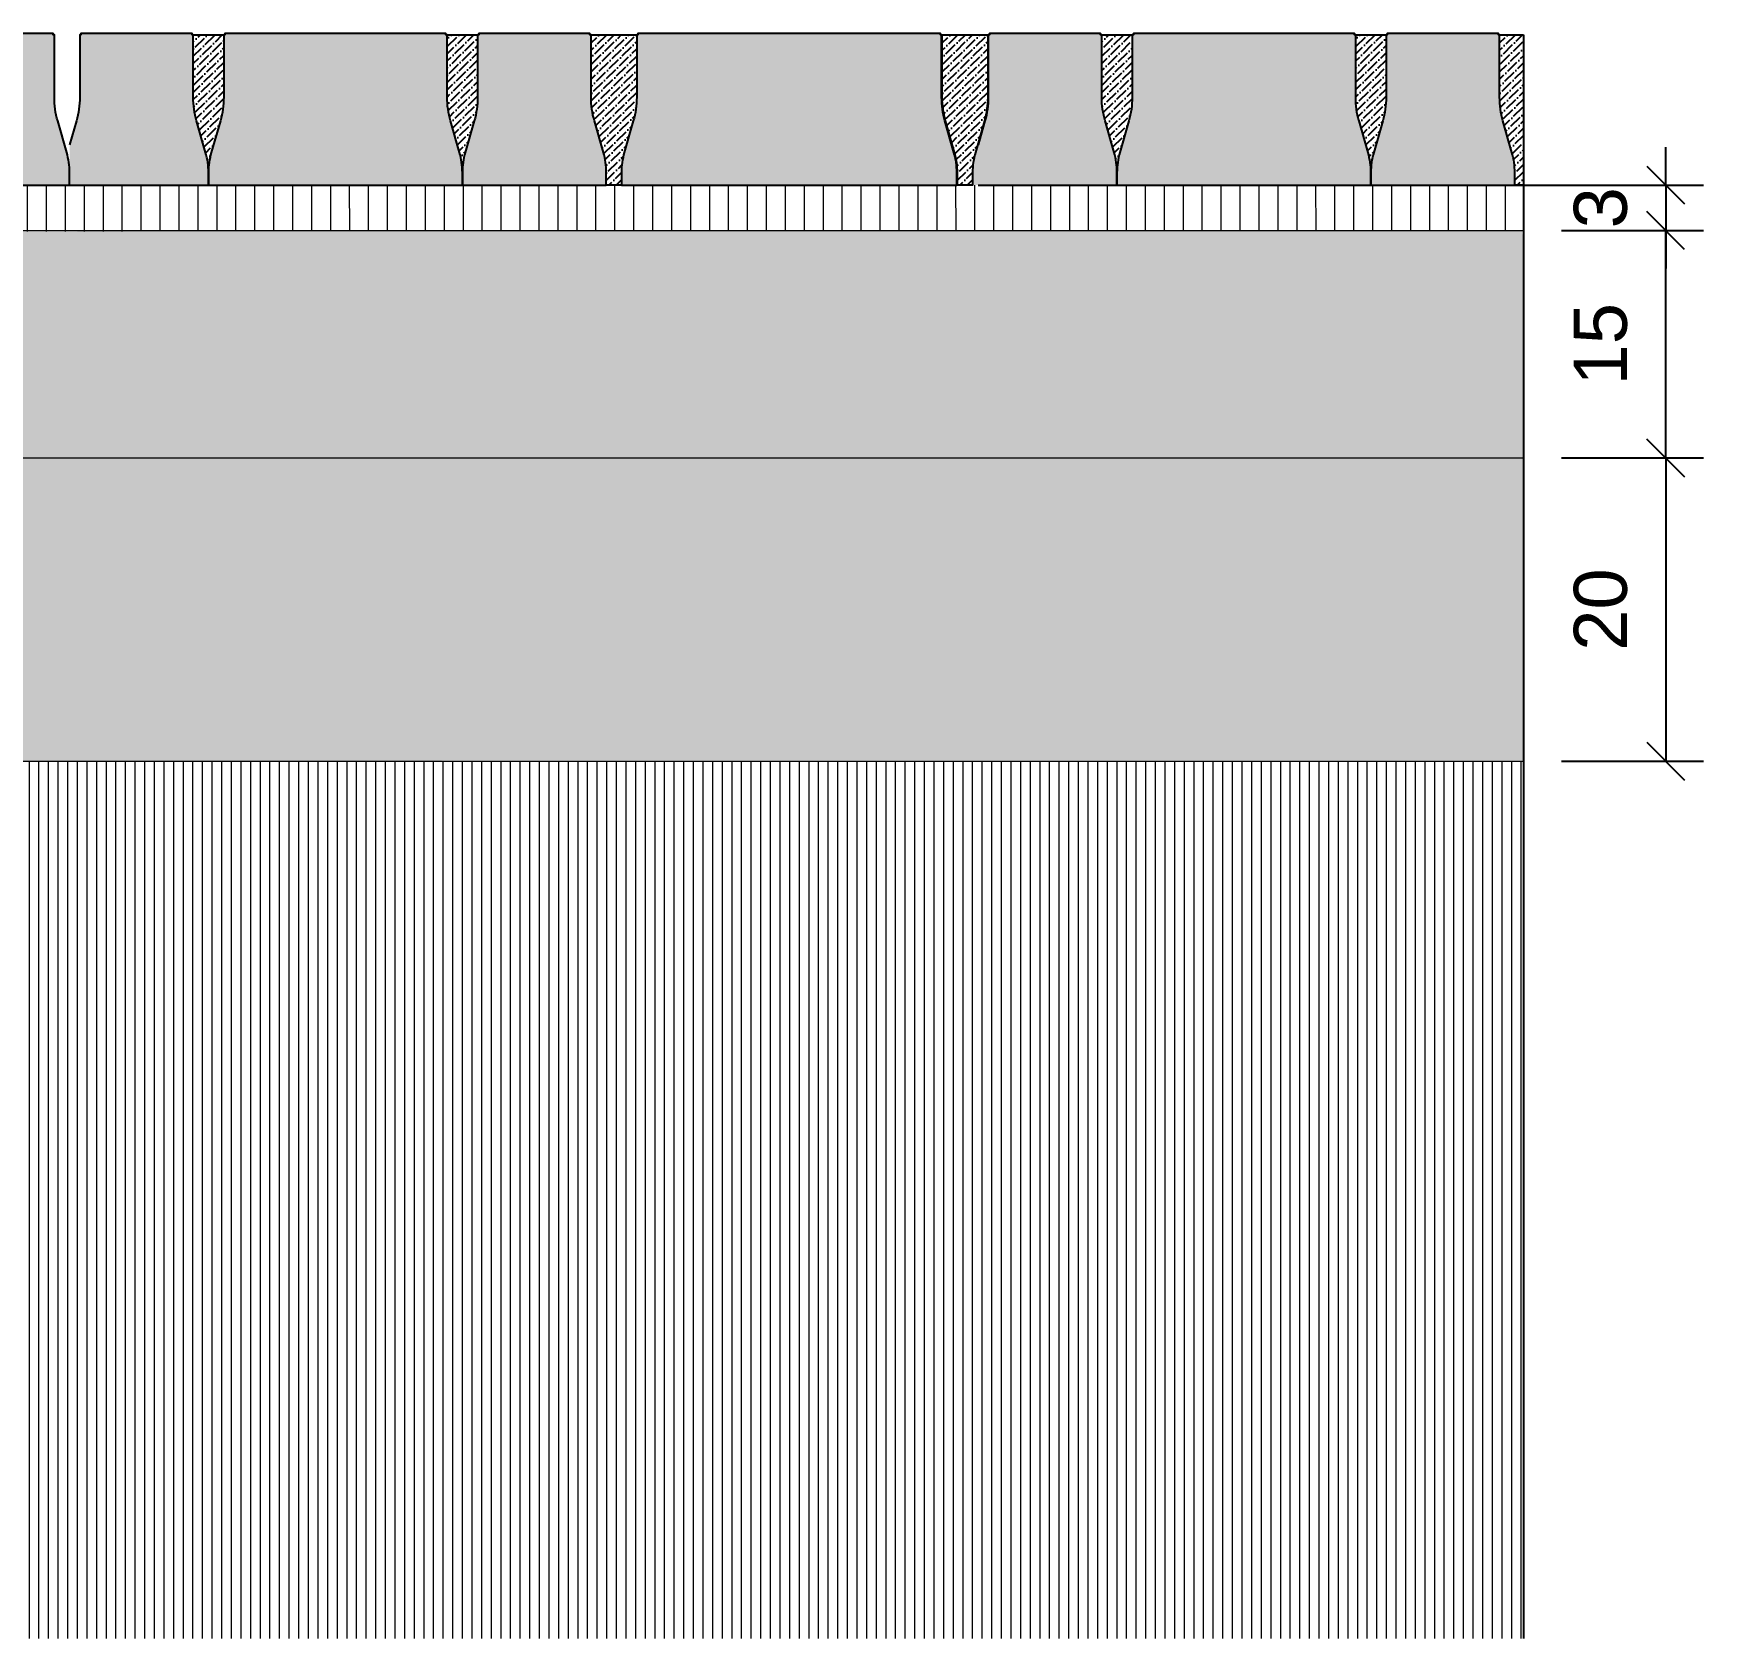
# Model space of a CAD drawing. Header units: metres. Extents: x -325 to 301, y -147 to 149.
# Drawn here: x 70.584 to 71.686, y 34.257 to 35.316 of the extents above; entities that cross this region are included whole.
import ezdxf

# ---------------------------------------------------------------- set-up
doc = ezdxf.new("R2010")
doc.units = ezdxf.units.M
doc.layers.get('Defpoints').update_dxf_attribs({"lineweight": 13})
doc.layers.add('-aux', color=50, linetype='Continuous', plot=False)
doc.layers.add('0-TX-1_25', color=7, linetype='Continuous', true_color=0x3f4f7f)
doc.layers.add('EIT_3 TR sorra', color=7, linetype='Continuous', true_color=0xd8ceb0)
for name, color, linetype, lineweight, true_color in [('03-TR-Paviment_05_Open Joint Precast Pavements', 7, 'Continuous', 5, 0xb3b3b3), ('3-TR sorra granitica', 7, 'Continuous', 0, 0xf2dac9), ('3-TR tot_u', 7, 'Continuous', 5, 0x787878)]:
    doc.layers.add(name, color=color, linetype=linetype, lineweight=lineweight, true_color=true_color)
for name, color, linetype, lineweight in [('1-CM', 7, 'Continuous', 0), ('3-TR Seleccionat', 44, 'Continuous', 0), ('3-TR Tot-u', 37, 'Continuous', 0)]:
    doc.layers.add(name, color=color, linetype=linetype, lineweight=lineweight)
doc.layers.add('1-L- kodolé', color=7, linetype='Continuous')
doc.layers.add('1-SECCIÓ', color=1, linetype='Continuous')
doc.styles.get("Standard").update_dxf_attribs({"font": 'arial.ttf'})
doc.dimstyles.new('ISO-25', dxfattribs={"dimtxt": 0.1, "dimasz": 0.1, "dimexe": 0.1, "dimexo": 0.1, "dimgap": 0.1, "dimtad": 1, "dimdec": 0, "dimlfac": 100, "dimzin": 9, "dimtxsty": 'Standard', "dimblk": 'OBLIQUE', "dimcen": 0.1, "dimadec": 0, "dimazin": 0, "dimtfac": 1, "dimtdec": 0, "dimtmove": 0, "dimatfit": 3, "dimldrblk": 'OBLIQUE', "dimfxl": 1, "dimarcsym": 0})
pattern_1 = [(44.43254572231508, (46.52102641653866, -35.00104692585211), (0.001875725221223454, 0.006618718369032534), [0.008532812500000079, -0.001706562500000016, 0, -0.001706562500000016])]
pattern_2 = [(44.43254572231508, (47.12038136156804, -35.00104339743912), (0.001875725221223454, 0.006618718369032534), [0.008532812500000079, -0.001706562500000016, 0, -0.001706562500000016])]

# ---------------------------------------------------------------- blocks, each defined once
blk = doc.blocks.new('_Oblique')
at = {"color": 0, "lineweight": -2}
blk.add_line((-0.499999999995058, -0.4999999998130015), (0.500000000028669, 0.500000000163238), dxfattribs=at)
blk = doc.blocks.new('*D1937')
at = {"layer": '0-TX-1_25', "color": 0, "lineweight": -2, "transparency": 16777216}
for p, q in [((71.59184451030862, 35.1858134428939), (71.6855956952021, 35.1858134428939)), ((71.66059569520209, 35.0358134428939), (71.66059569520209, 35.1858134428939)), ((71.59184450840272, 35.0358134428939), (71.6855956952021, 35.0358134428939))]:
    blk.add_line(p, q, dxfattribs=at)
at = {"layer": 'Defpoints', "color": 0, "transparency": 16777216}
for p in [(71.56684451030861, 35.1858134428939), (71.66059569520209, 35.1858134428939), (71.56684450840271, 35.0358134428939)]:
    blk.add_point(p, dxfattribs=at)
at = {"layer": '0-TX-1_25', "color": 0, "lineweight": -2, "transparency": 16777216, "xscale": 0.025, "yscale": 0.025, "zscale": 0.025}
for p, rotation in [((71.66059569520209, 35.1858134428939), 90), ((71.66059569520209, 35.0358134428939), 270)]:
    blk.add_blockref('_Oblique', p, dxfattribs=dict(at, rotation=rotation))
at = {"layer": '0-TX-1_25', "color": 0, "transparency": 16777216, "insert": (71.61772564063183, 35.11081344289386), "char_height": 0.035, "attachment_point": 5, "rotation": 90}
blk.add_mtext('15', dxfattribs=at)
blk = doc.blocks.new('*D1941')
at = {"layer": '0-TX-1_25', "color": 0, "lineweight": -2, "transparency": 16777216}
for p, q in [((71.6605956819939, 35.21581692130999), (71.6605956819939, 35.24081692130999)), ((71.5605956819939, 35.21581692130999), (71.6855956819939, 35.21581692130999)), ((71.6605956819939, 35.21581692130999), (71.6605956819939, 35.1858134428939)), ((71.59184451030862, 35.1858134428939), (71.6855956819939, 35.1858134428939)), ((71.6605956819939, 35.1858134428939), (71.6605956819939, 35.1608134428939))]:
    blk.add_line(p, q, dxfattribs=at)
at = {"layer": 'Defpoints', "color": 0, "transparency": 16777216}
for p in [(69.51684449469701, 35.21581692130999), (71.56684451030861, 35.1858134428939), (71.6605956819939, 35.1858134428939)]:
    blk.add_point(p, dxfattribs=at)
at = {"layer": '0-TX-1_25', "color": 0, "lineweight": -2, "transparency": 16777216, "xscale": 0.025, "yscale": 0.025, "zscale": 0.025}
for p, rotation in [((71.6605956819939, 35.21581692130999), 270), ((71.6605956819939, 35.1858134428939), 90)]:
    blk.add_blockref('_Oblique', p, dxfattribs=dict(at, rotation=rotation))
at = {"layer": '0-TX-1_25', "color": 0, "transparency": 16777216, "insert": (71.61771369017944, 35.20081518210191), "char_height": 0.035, "attachment_point": 5, "rotation": 90}
blk.add_mtext('3', dxfattribs=at)
blk = doc.blocks.new('*D1942')
at = {"layer": '0-TX-1_25', "color": 0, "lineweight": -2, "transparency": 16777216}
for p, q in [((71.59184450840272, 35.0358134428939), (71.68559571165042, 35.0358134428939)), ((71.66059571165042, 35.0358134428939), (71.66059571165042, 34.83581344289389)), ((71.5918445058615, 34.83581344289389), (71.68559571165042, 34.83581344289389))]:
    blk.add_line(p, q, dxfattribs=at)
at = {"layer": 'Defpoints', "color": 0, "transparency": 16777216}
for p in [(71.56684450840271, 35.0358134428939), (71.5668445058615, 34.83581344289389), (71.66059571165042, 34.83581344289389)]:
    blk.add_point(p, dxfattribs=at)
at = {"layer": '0-TX-1_25', "color": 0, "lineweight": -2, "transparency": 16777216, "xscale": 0.025, "yscale": 0.025, "zscale": 0.025}
for p, rotation in [((71.66059571165042, 35.0358134428939), 90), ((71.66059571165042, 34.83581344289389), 270)]:
    blk.add_blockref('_Oblique', p, dxfattribs=dict(at, rotation=rotation))
at = {"layer": '0-TX-1_25', "color": 0, "transparency": 16777216, "insert": (71.61772565708016, 34.93581344289387), "char_height": 0.035, "attachment_point": 5, "rotation": 90}
blk.add_mtext('20', dxfattribs=at)

msp = doc.modelspace()

# ---------------------------------------------------------------- hatches: boundary and pattern name
at = {"layer": '03-TR-Paviment_05_Open Joint Precast Pavements'}
h = msp.add_hatch(color=256, dxfattribs=at)
h.dxf.hatch_style = 1
edge = h.paths.add_edge_path()
edge.add_line((70.60760117940444, 35.21581341814889), (70.60760118080142, 35.22400919696955))
edge.add_arc((70.5591836227296, 35.22400919689744), 0.04841755807181869, 8.533618166016224e-08, 15.99901921172602)
edge.add_line((70.60572579515937, 35.23735408787324), (70.59977915430281, 35.25809382297738))
edge.add_arc((70.6547103314986, 35.27384406450825), 0.05714459148858048, 179.999997730706, 195.9990168569869, ccw=False)
edge.add_line((70.59756574001003, 35.27384406677155), (70.59756574001003, 35.31496934103487))
edge.add_line((70.59756574001003, 35.31496934103487), (70.59676853440541, 35.31496934150054))
edge.add_line((70.59676853440541, 35.31496934150054), (70.59676853440541, 35.31581341870768))
edge.add_line((70.59676853440541, 35.31581341870768), (70.39719708509583, 35.31581341917335))
edge.add_line((70.39719708509583, 35.31581341917335), (70.39719708556149, 35.31496934103487))
edge.add_line((70.39719708556149, 35.31496934103487), (70.39639988042254, 35.3149693442945))
edge.add_line((70.39639988042254, 35.3149693442945), (70.39639987949121, 35.27384406816854))
edge.add_arc((70.33925528989225, 35.27384406448128), 0.05714458959896274, -15.999015429272617, 3.6970104133615678e-06, ccw=False)
edge.add_line((70.39418646566409, 35.25809382484002), (70.38823982527319, 35.23735408554493))
edge.add_arc((70.4347819915415, 35.22400919881402), 0.04841755097903953, 164.0009836073357, 180.0000027337263)
edge.add_line((70.38636444056246, 35.22400919650389), (70.3863644400968, 35.21581341814889))
edge.add_line((70.3863644400968, 35.21581341814889), (70.60760117940444, 35.21581341814889))
h = msp.add_hatch(color=256, dxfattribs=at)
h.dxf.hatch_style = 1
h.paths.add_polyline_path([(70.68921807438059, 35.27384406499288), (70.68921807391493, 35.31496934146806), (70.68842086877598, 35.31496934239939), (70.6884208697073, 35.31581341820955), (70.61512307479902, 35.31581341867521), (70.61512307479902, 35.31496934053674), (70.61432586966006, 35.2738440676704, -0.06992251486140201), (70.61211245513448, 35.25809382399567), (70.6076011791441, 35.24236011738071), (70.60760117940444, 35.21581341814889), (70.69925351424067, 35.21581341904774), (70.69925351563765, 35.2240091881195, 0.0699225736536602), (70.69737812876835, 35.23735409235957), (70.69143149033874, 35.25809381899931, -0.06992252798782075)])
h = msp.add_hatch(color=256, dxfattribs=at)
h.dxf.hatch_style = 1
edge = h.paths.add_edge_path()
edge.add_line((70.86674467643647, 35.21581341858208), (70.8667446759708, 35.22400919740274))
edge.add_arc((70.81832711670786, 35.22400920087702), 0.04841755926294423, 359.9999958886527, 375.9990150150401)
edge.add_line((70.86486929126008, 35.23735408877209), (70.85892265086918, 35.25809382387623))
edge.add_arc((70.91385382783214, 35.27384406706388), 0.05714459172141124, 179.999999391869, 195.9990185181498, ccw=False)
edge.add_line((70.85670923611073, 35.2738440676704), (70.85670923564507, 35.31496934193373))
edge.add_line((70.85670923564507, 35.31496934193373), (70.85591203050612, 35.31496934239939))
edge.add_line((70.85591203050612, 35.31496934239939), (70.85591203050612, 35.31581341820955))
edge.add_line((70.85591203050612, 35.31581341820955), (70.7100861592397, 35.31581341960653))
edge.add_line((70.7100861592397, 35.31581341960653), (70.71008616017102, 35.3149693410024))
edge.add_line((70.71008616017102, 35.3149693410024), (70.7092889545664, 35.31496934565902))
edge.add_line((70.7092889545664, 35.31496934565902), (70.70928895503206, 35.27384406813606))
edge.add_arc((70.65214436639138, 35.27384406965198), 0.05714458864068208, 344.0009793537936, 359.99999848007474, ccw=False)
edge.add_line((70.70707553980796, 35.25809382527321), (70.70112890034838, 35.23735408551246))
edge.add_arc((70.74767106780781, 35.22400919523515), 0.0484175531014875, 164.0009799617028, 179.9999990880909)
edge.add_line((70.69925351470633, 35.22400919600576), (70.69925351424067, 35.21581341904774))
edge.add_line((70.69925351424067, 35.21581341904774), (70.86674467643647, 35.21581341858208))
h = msp.add_hatch(color=256, dxfattribs=at)
h.dxf.hatch_style = 1
edge = h.paths.add_edge_path()
edge.add_line((70.96170776180847, 35.2158134111315), (70.96170776180847, 35.22400919041782))
edge.add_arc((70.91329019995743, 35.22400918749781), 0.04841756185103927, 3.455446624970365e-06, 15.99902258183602)
edge.add_line((70.9598323752351, 35.23735408225283), (70.95388573530985, 35.25809381689131))
edge.add_arc((71.00881690919209, 35.27384405795652), 0.0571445881750213, 179.9999981975992, 195.9990173238804, ccw=False)
edge.add_line((70.95167232101707, 35.27384405975416), (70.95167232055141, 35.31496933494881))
edge.add_line((70.95167232055141, 35.31496933494881), (70.95087511541246, 35.31496933634579))
edge.add_line((70.95087511541246, 35.31496933634579), (70.95087511587812, 35.31581341122463))
edge.add_line((70.95087511587812, 35.31581341122463), (70.8775773214355, 35.31581341169029))
edge.add_line((70.8775773214355, 35.31581341169029), (70.8775773214355, 35.31496933448314))
edge.add_line((70.8775773214355, 35.31496933448314), (70.87678011583088, 35.31496933727711))
edge.add_line((70.87678011583088, 35.31496933727711), (70.87678011536522, 35.27384406161681))
edge.add_arc((70.81963552221987, 35.27384405912067), 0.05714459314535252, -15.99901662354199, 2.502740585441643e-06, ccw=False)
edge.add_line((70.87456670107244, 35.25809381735697), (70.8686200611472, 35.23735407852754))
edge.add_arc((70.91516223238585, 35.22400919109813), 0.04841755594938513, 164.0009844339112, 180.0000035602989)
edge.add_line((70.86674467643647, 35.22400918808952), (70.86674467643647, 35.21581341066584))
edge.add_line((70.86674467643647, 35.21581341066584), (70.96170776180847, 35.2158134111315))
h = msp.add_hatch(color=256, dxfattribs=at)
h.dxf.hatch_style = 1
edge = h.paths.add_edge_path()
edge.add_line((71.19294450042693, 35.21581340135261), (71.19294450182392, 35.22400918017328))
edge.add_arc((71.1445269437521, 35.22400918010116), 0.04841755807181869, 8.533618166016224e-08, 15.99901921172602)
edge.add_line((71.19106911618186, 35.23735407107696), (71.1851224753253, 35.2580938061811))
edge.add_arc((71.2400536525211, 35.27384404771197), 0.05714459148858048, 179.999997730706, 195.9990168569869, ccw=False)
edge.add_line((71.18290906103252, 35.27384404997527), (71.18290906103252, 35.3149693242386))
edge.add_line((71.18290906103252, 35.3149693242386), (71.1821118554279, 35.31496932470426))
edge.add_line((71.1821118554279, 35.31496932470426), (71.1821118554279, 35.31581340191141))
edge.add_line((71.1821118554279, 35.31581340191141), (70.98254040611832, 35.31581340237707))
edge.add_line((70.98254040611832, 35.31581340237707), (70.98254040658398, 35.3149693242386))
edge.add_line((70.98254040658398, 35.3149693242386), (70.98174320144503, 35.31496932749823))
edge.add_line((70.98174320144503, 35.31496932749823), (70.9817432005137, 35.27384405137226))
edge.add_arc((70.92459861091474, 35.273844047685), 0.05714458959896274, -15.999015429272617, 3.6970104133615678e-06, ccw=False)
edge.add_line((70.97952978668658, 35.25809380804375), (70.97358314629568, 35.23735406874865))
edge.add_arc((71.02012531256399, 35.22400918201774), 0.04841755097903953, 164.0009836073357, 180.0000027337263)
edge.add_line((70.97170776158495, 35.22400917970761), (70.97170776111929, 35.21581340135261))
edge.add_line((70.97170776111929, 35.21581340135261), (71.19294450042693, 35.21581340135261))
h = msp.add_hatch(color=256, dxfattribs=at)
h.dxf.hatch_style = 1
edge = h.paths.add_edge_path()
edge.add_line((71.28857301940997, 35.27384759340587), (71.2885730189443, 35.31497286988105))
edge.add_line((71.2885730189443, 35.31497286988105), (71.28777581380535, 35.31497287081238))
edge.add_line((71.28777581380535, 35.31497287081238), (71.28777581473668, 35.31581694662254))
edge.add_line((71.28777581473668, 35.31581694662254), (71.21447801982839, 35.3158169470882))
edge.add_line((71.21447801982839, 35.3158169470882), (71.21447801982839, 35.31497286894973))
edge.add_line((71.21447801982839, 35.31497286894973), (71.21368081468944, 35.27384759608339))
edge.add_arc((71.15653622651439, 35.27384759428579), 0.05714458817504922, -15.999018170756983, 1.802359918201546e-06, ccw=False)
edge.add_line((71.21146740016385, 35.25809735240865), (71.20695612417347, 35.2423636457937))
edge.add_arc((71.26937204887705, 35.22034958952733), 0.06618433598594577, 160.5722868066043, 183.9269828252876)
edge.add_line((71.20334310463554, 35.21581694656188), (71.29860845927004, 35.21581694746073))
edge.add_line((71.29860845927004, 35.21581694746073), (71.29860846066703, 35.22401271653249))
edge.add_arc((71.25019089739203, 35.22401272478535), 0.04841756327499595, 359.99999023382, 375.9990236155774)
edge.add_line((71.29673307379772, 35.23735762077256), (71.29078643536812, 35.2580973474123))
edge.add_arc((71.34571760592823, 35.27384759405288), 0.05714458651826184, 180.0000006487214, 195.9990236155549, ccw=False)
h = msp.add_hatch(color=256, dxfattribs=at)
h.dxf.hatch_style = 1
edge = h.paths.add_edge_path()
edge.add_line((71.46609962146584, 35.21581694699507), (71.46609962100018, 35.22401272581573))
edge.add_arc((71.41768206173724, 35.22401272929001), 0.04841755926294423, 359.9999958886527, 375.9990150150401)
edge.add_line((71.46422423628945, 35.23735761718508), (71.45827759589855, 35.25809735228922))
edge.add_arc((71.51320877286152, 35.27384759547687), 0.05714459172141124, 179.999999391869, 195.9990185181498, ccw=False)
edge.add_line((71.4560641811401, 35.27384759608339), (71.45606418067445, 35.31497287034671))
edge.add_line((71.45606418067445, 35.31497287034671), (71.4552669755355, 35.31497287081238))
edge.add_line((71.4552669755355, 35.31497287081238), (71.4552669755355, 35.31581694662254))
edge.add_line((71.4552669755355, 35.31581694662254), (71.30944110426907, 35.31581694801952))
edge.add_line((71.30944110426907, 35.31581694801952), (71.30944110520039, 35.31497286941539))
edge.add_line((71.30944110520039, 35.31497286941539), (71.30864389959578, 35.31497287407201))
edge.add_line((71.30864389959578, 35.31497287407201), (71.30864390006144, 35.27384759654905))
edge.add_arc((71.25149931142076, 35.27384759806497), 0.05714458864068208, 344.0009793537936, 359.99999848007474, ccw=False)
edge.add_line((71.30643048483734, 35.2580973536862), (71.30048384537776, 35.23735761392545))
edge.add_arc((71.34702601283719, 35.22401272364814), 0.0484175531014875, 164.0009799617028, 179.9999990880909)
edge.add_line((71.2986084597357, 35.22401272441875), (71.29860845927004, 35.21581694746073))
edge.add_line((71.29860845927004, 35.21581694746073), (71.46609962146584, 35.21581694699507))
h = msp.add_hatch(color=256, dxfattribs=at)
h.dxf.hatch_style = 1
edge = h.paths.add_edge_path()
edge.add_line((71.56106270683784, 35.21581693954449), (71.56106270683784, 35.22401271883081))
edge.add_arc((71.5126451449868, 35.2240127159108), 0.04841756185103927, 3.455446624970365e-06, 15.99902258183602)
edge.add_line((71.55918732026447, 35.23735761066582), (71.55324068033923, 35.2580973453043))
edge.add_arc((71.60817185422147, 35.27384758636951), 0.0571445881750213, 179.9999981975992, 195.9990173238804, ccw=False)
edge.add_line((71.55102726604645, 35.27384758816715), (71.55102726558079, 35.3149728633618))
edge.add_line((71.55102726558079, 35.3149728633618), (71.55023006044183, 35.31497286475878))
edge.add_line((71.55023006044183, 35.31497286475878), (71.5502300609075, 35.31581693963762))
edge.add_line((71.5502300609075, 35.31581693963762), (71.47693226646487, 35.31581694010328))
edge.add_line((71.47693226646487, 35.31581694010328), (71.47693226646487, 35.31497286289613))
edge.add_line((71.47693226646487, 35.31497286289613), (71.47613506086026, 35.3149728656901))
edge.add_line((71.47613506086026, 35.3149728656901), (71.4761350603946, 35.2738475900298))
edge.add_arc((71.41899046724924, 35.27384758753366), 0.05714459314535252, -15.99901662354199, 2.502740585441643e-06, ccw=False)
edge.add_line((71.47392164610181, 35.25809734576996), (71.46797500617657, 35.23735760694053))
edge.add_arc((71.51451717741523, 35.22401271951112), 0.04841755594938513, 164.0009844339112, 180.0000035602989)
edge.add_line((71.46609962146584, 35.22401271650251), (71.46609962146584, 35.21581693907883))
edge.add_line((71.46609962146584, 35.21581693907883), (71.56106270683784, 35.21581693954449))
at = {"layer": '3-TR Seleccionat'}
h = msp.add_hatch(dxfattribs=at)
h.set_pattern_fill('ANSI31', color=256, scale=0.002, angle=225, style=0)
h.set_pattern_definition([(270, (64.41523050205814, 34.52468591335911), (0.00635, -1.734723475976807e-18), [])])
h.paths.add_polyline_path([(68.85157121447432, 34.8355439781737), (68.85157121447432, 34.33863140320681), (68.35157121447432, 34.33863140320682), (68.35157121447432, 34.88908135452961), (67.4415712135019, 35.22200818415369), (67.34157121350185, 35.22200818415369), (67.34157121350185, 34.63497286662142), (66.84157121350185, 34.63497286662142), (66.84157121350185, 35.13497286662142), (64.56684449469702, 35.13497286662143), (64.5683943758433, 34.71970871598957), (64.56684449469702, 34.25720245301587), (71.56706788759749, 34.2571411573195), (71.56684450586147, 34.83581344289388), (69.51684449469698, 34.83581344289388)])
at = {"layer": '3-TR sorra granitica'}
h = msp.add_hatch(dxfattribs=at)
h.set_pattern_fill('LINE', color=256, scale=0.09999999999999998, angle=54.36802460532453, style=0)
h.set_pattern_definition([(90.01449684407217, (93.61471472421496, 243.3766483428699), (-0.0124999995998879, -3.162720719002675e-06), [])])
h.paths.add_polyline_path([(69.5171332310702, 35.21464209955022), (69.51655575832373, 35.18541165569147), (69.51685457538841, 35.18541248938294), (69.5168344140055, 35.21464200505893)], flags=16)
h.paths.add_polyline_path([(69.43132666975896, 35.18458064581445), (71.56684455177665, 35.18581344289388), (71.56684455317051, 35.21581692130998), (68.85157121448552, 35.21467449763081), (68.85157121447432, 35.23581694656188), (68.25157121350188, 35.23581694656188), (68.25157121408401, 35.13863140320682), (68.85157121447432, 35.13863140320682), (68.85157121447432, 35.18477913138491)])
at = {"layer": '3-TR Tot-u'}
h = msp.add_hatch(dxfattribs=at)
h.set_pattern_fill('EARTH', color=256, scale=0.005, angle=-84.07414778341365)
h.set_pattern_definition([(275.9258522165863, (5.727865244104635, -44.55105468934235), (0.03485825126725671, -0.02830242601949161), [0.03175, -0.03175]), (275.9258522165863, (5.739707871095902, -44.5498254721084), (0.03485825126725671, -0.02830242601949161), [0.03175, -0.03175]), (275.9258522165863, (5.75155049808717, -44.54859625487444), (0.03485825126725671, -0.02830242601949161), [0.03175, -0.03175]), (5.925852216586344, (5.755907779495573, -44.55213405812688), (0.02830242601949161, 0.03485825126725671), [0.03174999999999987, -0.03174999999999987]), (5.925852216586344, (5.757136996729528, -44.56397668511813), (0.02830242601949161, 0.03485825126725671), [0.03174999999999987, -0.03174999999999987]), (5.925852216586344, (5.758366213963484, -44.5758193121094), (0.02830242601949161, 0.03485825126725671), [0.03174999999999987, -0.03174999999999987])])
h.paths.add_polyline_path([(68.85157121447432, 35.03607309121087), (68.85157121447432, 34.83591937401224), (71.56688984037817, 34.83640080959189), (71.56679924000034, 35.03637334623899), (69.54612148216114, 35.03637493554054)])
at = {"layer": '3-TR tot_u'}
h = msp.add_hatch(dxfattribs=at)
h.set_pattern_fill('AR-CONC', color=256, scale=0.0002499999999999997, angle=92.9928143935928)
h.set_pattern_definition([(142.9928143935928, (5.727865244104635, -44.55105468934235), (0.00160133854976033, 0.04569209416202706), [0.004762499999999995, -0.05238749999999995]), (87.99281439359284, (5.727865244104635, -44.55105468934235), (-0.04723904418761809, -0.01129264178091974), [0.003809999999999996, -0.04191014604249996]), (193.4442590935928, (5.72799868871428, -44.54724702704701), (-0.04563770368725484, 0.03439945236275431), [0.00404750219999998, -0.04452256114999982]), (139.1770143935928, (5.715182565755498, -44.55171776542558), (0.00695793884922797, 0.0682260934048176), [0.007143749999999992, -0.07858124999999991]), (189.6283720035927, (5.715762387432335, -44.54603226301029), (-0.06487092434638955, 0.05604051034146583), [0.006071255784999993, -0.06678390203999993]), (84.17696556359282, (5.715182565755498, -44.55171776542558), (-0.06487092434352237, 0.05604051034498883), [0.005714991767499994, -0.06286493297999993]), (113.9928143935928, (5.718021697301168, -44.5452106572302), (0.02355245547627941, 0.03918673552424966), [0.004762499999999994, -0.05238749999999994]), (58.99281439359278, (5.718021697301168, -44.5452106572302), (-0.04679086962607495, 0.01302528763197387), [0.003809999999999996, -0.04190999999999995]), (164.4442593935928, (5.719984401937012, -44.54194509593728), (-0.02323841438272714, 0.05221202305941412), [0.004047502199999996, -0.04452248439999995]), (130.4928143935928, (5.727865244104635, -44.55105468934235), (-0.02115024290892982, -0.0003325720948346777), [0, -0.04140199999999996, 0, -0.04254499999999996, 0, -0.04206874999999995]), (100.4928143935928, (5.727865244104635, -44.55105468934235), (-0.02588315998721204, 0.01537450676871891), [0, -0.02425699999999997, 0, -0.04044949999999996, 0, -0.01603374999999999]), (60.4928143935928, (5.728604573937432, -44.56519587570165), (-0.0003395878614522781, 0.03392619092123889), [0, -0.01587499999999998, 0, -0.04952999999999995, 0, -0.06572249999999992]), (50.49281439359279, (5.728936111979039, -44.57153721487622), (-0.008281435526141462, 0.03664990282591291), [0, -0.02063749999999991, 0, -0.03289299999999983, 0, -0.04667249999999982])])
h.paths.add_polyline_path([(69.51687814555632, 35.03581344289388), (69.51681084383765, 35.18436133777752), (69.51684449469698, 35.18435647725197), (69.516477702132, 35.18435614363742), (69.51721128726194, 35.03581344289388)], flags=17)
h.paths.add_polyline_path([(68.85157121447432, 35.13863140320682), (68.85157121447432, 35.03581344289388), (69.48948584980488, 35.03581344289388), (71.56758610602833, 35.03581334765836), (71.56610299053779, 35.18541052256883), (68.27000412528659, 35.18458068236289), (68.85157121447432, 35.1845760743863)])
at = {"layer": 'EIT_3 TR sorra'}
h = msp.add_hatch(dxfattribs=at)
h.set_pattern_fill('ANSI36', color=256, scale=0.00107500000000001, angle=-0.5674542776849184, style=0, double=1)
h.set_pattern_definition(pattern_1)
edge = h.paths.add_edge_path()
edge.add_line((70.6992535175003, 35.21580992100015), (70.69925351563765, 35.22400569935515))
edge.add_arc((70.65083595922178, 35.2240056990501), 0.04841755641587042, 3.609950155208126e-07, 15.99901948710868)
edge.add_line((70.6973781299956, 35.23735058979317), (70.69143149100168, 35.25809032862261))
edge.add_arc((70.7463626653498, 35.27384056637428), 0.05714458770958629, 179.9999948753015, 195.9990140015188, ccw=False)
edge.add_line((70.68921807764022, 35.27384057148546), (70.68921807764019, 35.31496934193373))
edge.add_line((70.68921807764019, 35.31496934193373), (70.70928895596336, 35.3149693410024))
edge.add_line((70.70928895596336, 35.3149693410024), (70.70928895503206, 35.27384057008847))
edge.add_arc((70.65214436639148, 35.27384057160437), 0.0571445886405826, 344.00097935377977, 359.999998480089, ccw=False)
edge.add_line((70.70707553980796, 35.25809032722562), (70.70112890081404, 35.23735058979317))
edge.add_arc((70.74767106449478, 35.2240056966679), 0.04841755025411518, 164.0009754895845, 179.9999946157981)
edge.add_line((70.69925351424067, 35.2240057012178), (70.69925351610331, 35.21580991960317))
h = msp.add_hatch(dxfattribs=at)
h.set_pattern_fill('ANSI36', color=256, scale=0.00107500000000001, angle=-0.5674542776849184, style=0, double=1)
h.set_pattern_definition(pattern_1)
edge = h.paths.add_edge_path()
edge.add_line((70.86674467783345, 35.21580992193147), (70.86674467783345, 35.22400569982081))
edge.add_arc((70.81832712165041, 35.22400570117254), 0.0484175561830398, 359.9999984004153, 375.999017526529)
edge.add_line((70.86486929265706, 35.23735059025883), (70.85892265366314, 35.25809032862261))
edge.add_arc((70.9138538303935, 35.27384057346706), 0.05714459195446845, 180.0000010530604, 195.9990201792773, ccw=False)
edge.add_line((70.85670923843904, 35.27384057241678), (70.85670923937036, 35.31496934263222))
edge.add_line((70.85670923937036, 35.31496934263222), (70.87678011815919, 35.31496934123523))
edge.add_line((70.87678011815919, 35.31496934123523), (70.87678011722787, 35.2738405710198))
edge.add_arc((70.81963552384978, 35.27384057018043), 0.05714459337808365, -15.999018284718773, 8.415918841819803e-07, ccw=False)
edge.add_line((70.87456670246942, 35.25809032675996), (70.86862006254418, 35.23735058886185))
edge.add_arc((70.91516221983063, 35.22400569832468), 0.04841754339416599, 164.0009763480656, 179.9999954742801)
edge.add_line((70.86674467643647, 35.22400570214912), (70.86674467690213, 35.21580992100015))
h = msp.add_hatch(dxfattribs=at)
h.set_pattern_fill('ANSI36', color=256, scale=0.00107500000000001, angle=-0.5674542776849184, style=0, double=1)
h.set_pattern_definition(pattern_1)
edge = h.paths.add_edge_path()
edge.add_line((70.97170776158495, 35.21580992379412), (70.96170776320545, 35.21580992332846))
edge.add_line((70.96170776320545, 35.21580992332846), (70.96170776273979, 35.22400570261478))
edge.add_arc((70.91329020987031, 35.22400570350084), 0.04841755286948058, 359.9999989514638, 375.9990180775779)
edge.add_line((70.9598323775634, 35.23735059212148), (70.95388573903514, 35.25809033048525))
edge.add_arc((71.00881690937122, 35.27384057274161), 0.05714458509451932, 180.0000003256841, 195.9990194519016, ccw=False)
edge.add_line((70.9516723242767, 35.27384057241678), (70.9516723242767, 35.3149693356473))
edge.add_line((70.9516723242767, 35.3149693356473), (70.98174320237635, 35.31496933425031))
edge.add_line((70.98174320237635, 35.31496933425031), (70.98174320144503, 35.27384057195112))
edge.add_arc((70.92459860972372, 35.27384057134458), 0.05714459172131115, -15.99901851816361, 6.081452852413349e-07, ccw=False)
edge.add_line((70.97952978668658, 35.25809032815695), (70.97358314629568, 35.23735059119016))
edge.add_arc((71.02012531090774, 35.224005704692), 0.04841754932279178, 164.0009833319043, 180.000002458118)
edge.add_line((70.97170776158495, 35.22400570261478), (70.97170776158495, 35.21580992379412))
edge.add_line((70.97170776158495, 35.21580992379412), (70.96170776320545, 35.21580992332846))
h = msp.add_hatch(dxfattribs=at)
h.set_pattern_fill('ANSI36', color=256, scale=0.00107500000000001, angle=-0.5674542776849184, style=0, double=1)
h.set_pattern_definition([(44.43254572231508, (46.75266175958924, -35.00104693726081), (0.001875725221223454, 0.006618718369032534), [0.008532812500000079, -0.001706562500000016, 0, -0.001706562500000016])])
edge = h.paths.add_edge_path()
edge.add_line((71.20334310463554, 35.21580991238542), (71.19334310625604, 35.21580991191976))
edge.add_line((71.19334310625604, 35.21580991191976), (71.19334310579038, 35.22400569120608))
edge.add_arc((71.1449255529209, 35.22400569209214), 0.04841755286948058, 359.9999989514638, 375.9990180775779)
edge.add_line((71.19146772061399, 35.23735058071278), (71.18552108208573, 35.25809031907655))
edge.add_arc((71.2404522524218, 35.2738405613329), 0.05714458509451932, 180.0000003256841, 195.9990194519016, ccw=False)
edge.add_line((71.18330766732728, 35.27384056100808), (71.18330766732728, 35.3149693242386))
edge.add_line((71.18330766732728, 35.3149693242386), (71.21337854542693, 35.31496932284161))
edge.add_line((71.21337854542693, 35.31496932284161), (71.21337854449561, 35.27384056054242))
edge.add_arc((71.1562339527743, 35.27384055993588), 0.05714459172131115, -15.99901851816361, 6.081452852413349e-07, ccw=False)
edge.add_line((71.21116512973717, 35.25809031674824), (71.20521848934627, 35.23735057978146))
edge.add_arc((71.25176065395833, 35.2240056932833), 0.04841754932279178, 164.0009833319043, 180.000002458118)
edge.add_line((71.20334310463554, 35.22400569120608), (71.20334310463554, 35.21580991238542))
edge.add_line((71.20334310463554, 35.21580991238542), (71.19334310625604, 35.21580991191976))
h = msp.add_hatch(dxfattribs=at)
h.set_pattern_fill('ANSI36', color=256, scale=0.00107500000000001, angle=-0.5674542776849184, style=0, double=1)
h.set_pattern_definition(pattern_2)
edge = h.paths.add_edge_path()
edge.add_line((71.29860846252967, 35.21581344941314), (71.29860846066703, 35.22400922776814))
edge.add_arc((71.25019090425116, 35.22400922746309), 0.04841755641587042, 3.609950155208126e-07, 15.99901948710868)
edge.add_line((71.29673307502497, 35.23735411820616), (71.29078643603106, 35.2580938570356))
edge.add_arc((71.34571761037918, 35.27384409478727), 0.05714458770958629, 179.9999948753015, 195.9990140015188, ccw=False)
edge.add_line((71.2885730226696, 35.27384409989845), (71.28857302266957, 35.31497287034671))
edge.add_line((71.28857302266957, 35.31497287034671), (71.30864390099273, 35.31497286941539))
edge.add_line((71.30864390099273, 35.31497286941539), (71.30864390006144, 35.27384409850146))
edge.add_arc((71.25149931142086, 35.27384410001736), 0.0571445886405826, 344.00097935377977, 359.999998480089, ccw=False)
edge.add_line((71.30643048483734, 35.25809385563861), (71.30048384584342, 35.23735411820616))
edge.add_arc((71.34702600952416, 35.22400922508089), 0.04841755025411518, 164.0009754895845, 179.9999946157981)
edge.add_line((71.29860845927004, 35.22400922963079), (71.29860846113269, 35.21581344801616))
h = msp.add_hatch(dxfattribs=at)
h.set_pattern_fill('ANSI36', color=256, scale=0.00107500000000001, angle=-0.5674542776849184, style=0, double=1)
h.set_pattern_definition(pattern_2)
edge = h.paths.add_edge_path()
edge.add_line((71.46609962286283, 35.21581345034446), (71.46609962286283, 35.2240092282338))
edge.add_arc((71.41768206667979, 35.22400922958553), 0.0484175561830398, 359.9999984004153, 375.999017526529)
edge.add_line((71.46422423768644, 35.23735411867182), (71.45827759869252, 35.2580938570356))
edge.add_arc((71.51320877542288, 35.27384410188005), 0.05714459195446845, 180.0000010530604, 195.9990201792773, ccw=False)
edge.add_line((71.45606418346841, 35.27384410082977), (71.45606418439974, 35.31497287104521))
edge.add_line((71.45606418439974, 35.31497287104521), (71.47613506318856, 35.31497286964822))
edge.add_line((71.47613506318856, 35.31497286964822), (71.47613506225724, 35.27384409943279))
edge.add_arc((71.41899046887916, 35.27384409859341), 0.05714459337808365, -15.999018284718773, 8.415918841819803e-07, ccw=False)
edge.add_line((71.4739216474988, 35.25809385517295), (71.46797500757356, 35.23735411727484))
edge.add_arc((71.51451716486001, 35.22400922673767), 0.04841754339416599, 164.0009763480656, 179.9999954742801)
edge.add_line((71.46609962146584, 35.22400923056211), (71.4660996219315, 35.21581344941314))
h = msp.add_hatch(dxfattribs=at)
h.set_pattern_fill('ANSI36', color=256, scale=0.00107500000000001, angle=-0.5674542776849184, style=0, double=1)
h.set_pattern_definition(pattern_2)
edge = h.paths.add_edge_path()
edge.add_line((71.5668445106898, 35.21581692130998), (71.56106270823483, 35.21581345174145))
edge.add_line((71.56106270823483, 35.21581345174145), (71.56106270776917, 35.22400923102777))
edge.add_arc((71.51264515489967, 35.22400923191383), 0.04841755286949479, 359.999998951468, 375.9990180775773)
edge.add_line((71.55918732259278, 35.23735412053447), (71.55324068406452, 35.25809385889824))
edge.add_arc((71.60817185440058, 35.27384410115459), 0.05714458509450517, 180.0000003256822, 195.9990194519038, ccw=False)
edge.add_line((71.55102726930608, 35.27384410082977), (71.55102726930608, 35.31497286406029))
edge.add_line((71.55102726930608, 35.31497286406029), (71.56684451194968, 35.31497286332548))
edge.add_line((71.56684451194968, 35.31497286332548), (71.56684451142712, 35.27384410054522))
edge.add_line((71.56684451142712, 35.27384410054522), (71.56684451122698, 35.25809385672292))
edge.add_line((71.56684451122698, 35.25809385672292), (71.56684451096348, 35.23735411968057))
edge.add_line((71.56684451096348, 35.23735411968057), (71.5668445106898, 35.21581692130998))
edge.add_line((71.5668445106898, 35.21581692130998), (71.56106270823483, 35.21581345174145))

# ---------------------------------------------------------------- linework, layer by layer
at = {"layer": '-aux'}
for points in [[(70.69925351610331, 35.21580991960317), (70.6992535175003, 35.21580992100015), (70.69925351563765, 35.22400569935515, 0.06992251114754273), (70.6973781299956, 35.23735058979317), (70.69143149100168, 35.25809032862261, -0.06992251114800961), (70.68921807764022, 35.27384057148546), (70.68921807764019, 35.31496934193373), (70.70928895596336, 35.3149693410024), (70.70928895503206, 35.27384057008847, -0.0699225111484148), (70.70707553980796, 35.25809032722562), (70.70112890081404, 35.23735058979317, 0.06992251114798485), (70.69925351424067, 35.2240057012178), (70.69925351610331, 35.21580991960317), (70.6992535175003, 35.21580992100015)], [(70.86674467690213, 35.21580992100015), (70.86674467783345, 35.21580992193147), (70.86674467783345, 35.22400569982081, 0.06992251114754273), (70.86486929265706, 35.23735059025883), (70.85892265366314, 35.25809032862261, -0.06992251114800961), (70.85670923843904, 35.27384057241678), (70.85670923937036, 35.31496934263222), (70.87678011815919, 35.31496934123523), (70.87678011722787, 35.2738405710198, -0.0699225111484148), (70.87456670246942, 35.25809032675996), (70.86862006254418, 35.23735058886185, 0.06992251114798485), (70.86674467643647, 35.22400570214912), (70.86674467690213, 35.21580992100015), (70.86674467783345, 35.21580992193147)], [(70.97170776158495, 35.21580992379412), (70.96170776320545, 35.21580992332846), (70.96170776273979, 35.22400570261478, 0.06992251114754273), (70.9598323775634, 35.23735059212148), (70.95388573903514, 35.25809033048525, -0.06992251114800961), (70.9516723242767, 35.27384057241678), (70.9516723242767, 35.3149693356473), (70.98174320237635, 35.31496933425031), (70.98174320144503, 35.27384057195112, -0.0699225111484148), (70.97952978668658, 35.25809032815695), (70.97358314629568, 35.23735059119016, 0.06992251114798485), (70.97170776158495, 35.22400570261478), (70.97170776158495, 35.21580992379412), (70.96170776320545, 35.21580992332846)], [(71.20334310463554, 35.21580991238542), (71.19334310625604, 35.21580991191976), (71.19334310579038, 35.22400569120608, 0.06992251114754273), (71.19146772061399, 35.23735058071278), (71.18552108208573, 35.25809031907655, -0.06992251114800961), (71.18330766732728, 35.27384056100808), (71.18330766732728, 35.3149693242386), (71.21337854542693, 35.31496932284161), (71.21337854449561, 35.27384056054242, -0.0699225111484148), (71.21116512973717, 35.25809031674824), (71.20521848934627, 35.23735057978146, 0.06992251114798485), (71.20334310463554, 35.22400569120608), (71.20334310463554, 35.21580991238542), (71.19334310625604, 35.21580991191976)], [(71.29860846113269, 35.21581344801616), (71.29860846252967, 35.21581344941314), (71.29860846066703, 35.22400922776814, 0.06992251114754273), (71.29673307502497, 35.23735411820616), (71.29078643603106, 35.2580938570356, -0.06992251114800961), (71.2885730226696, 35.27384409989845), (71.28857302266957, 35.31497287034671), (71.30864390099273, 35.31497286941539), (71.30864390006144, 35.27384409850146, -0.0699225111484148), (71.30643048483734, 35.25809385563861), (71.30048384584342, 35.23735411820616, 0.06992251114798485), (71.29860845927004, 35.22400922963079), (71.29860846113269, 35.21581344801616), (71.29860846252967, 35.21581344941314)], [(71.4660996219315, 35.21581344941314), (71.46609962286283, 35.21581345034446), (71.46609962286283, 35.2240092282338, 0.06992251114754273), (71.46422423768644, 35.23735411867182), (71.45827759869252, 35.2580938570356, -0.06992251114800961), (71.45606418346841, 35.27384410082977), (71.45606418439974, 35.31497287104521), (71.47613506318856, 35.31497286964822), (71.47613506225724, 35.27384409943279, -0.0699225111484148), (71.4739216474988, 35.25809385517295), (71.46797500757356, 35.23735411727484, 0.06992251114798485), (71.46609962146584, 35.22400923056211), (71.4660996219315, 35.21581344941314), (71.46609962286283, 35.21581345034446)], [(71.56606270742458, 35.21581345197428), (71.56106270823483, 35.21581345174145), (71.56106270776917, 35.22400923102777, 0.06992251114754273), (71.55918732259278, 35.23735412053447), (71.55324068406452, 35.25809385889824, -0.06992251114800961), (71.55102726930608, 35.27384410082977), (71.55102726930608, 35.31497286406029), (71.56684451194968, 35.31497286332548)]]:
    msp.add_lwpolyline(points, format="xyb", dxfattribs=at)
at = {"layer": '1-CM'}
for points in [[(68.85157121447432, 35.18581344289388), (71.56684451030858, 35.18581344289388)], [(68.85157121447432, 35.03581344289388), (71.56684450840268, 35.03581344289388)], [(68.85157121447432, 34.83581344289388), (71.56684450586147, 34.83581344289388)]]:
    msp.add_lwpolyline(points, dxfattribs=at)
at = {"layer": '1-L- kodolé'}
for points in [[(70.60760117940444, 35.21581341814889), (70.60760118080142, 35.22400919696955, 0.06992251114875708), (70.60572579515937, 35.23735408787324), (70.59977915430281, 35.25809382297738, -0.0699225111482901), (70.59756574001003, 35.27384406677155), (70.59756574001003, 35.31496934103487), (70.59676853440541, 35.31496934150054), (70.59676853440541, 35.31581341870768), (70.39719708509583, 35.31581341917335), (70.39719708556149, 35.31496934103487), (70.39639988042254, 35.3149693442945), (70.39639987949121, 35.27384406816854, -0.0699225111482901), (70.39418646566409, 35.25809382484002), (70.38823982527319, 35.23735408554493, 0.06992251114875708), (70.38636444056246, 35.22400919650389), (70.3863644400968, 35.21581341814889)], [(70.86674467643647, 35.21581341858208), (70.8667446759708, 35.22400919740274, 0.06992251114875708), (70.86486929126008, 35.23735408877209), (70.85892265086918, 35.25809382387623, -0.0699225111482901), (70.85670923611073, 35.2738440676704), (70.85670923564507, 35.31496934193373), (70.85591203050612, 35.31496934239939), (70.85591203050612, 35.31581341820955), (70.7100861592397, 35.31581341960653), (70.71008616017102, 35.3149693410024), (70.7092889545664, 35.31496934565902), (70.70928895503206, 35.27384406813606, -0.0699225111482901), (70.70707553980796, 35.25809382527321), (70.70112890034838, 35.23735408551246, 0.06992251114875708), (70.69925351470633, 35.22400919600576), (70.69925351424067, 35.21581341904774)], [(70.96170776180847, 35.2158134111315), (70.96170776180847, 35.22400919041782, 0.06992251114875708), (70.9598323752351, 35.23735408225283), (70.95388573530985, 35.25809381689131, -0.0699225111482901), (70.95167232101707, 35.27384405975416), (70.95167232055141, 35.31496933494881), (70.95087511541246, 35.31496933634579), (70.95087511587812, 35.31581341122463), (70.8775773214355, 35.31581341169029), (70.8775773214355, 35.31496933448314), (70.87678011583088, 35.31496933727711), (70.87678011536522, 35.27384406161681, -0.0699225111482901), (70.87456670107244, 35.25809381735697), (70.8686200611472, 35.23735407852754, 0.06992251114875708), (70.86674467643647, 35.22400918808952), (70.86674467643647, 35.21581341066584)], [(71.19294450042693, 35.21581340135261), (71.19294450182392, 35.22400918017328, 0.06992251114875708), (71.19106911618186, 35.23735407107696), (71.1851224753253, 35.2580938061811, -0.0699225111482901), (71.18290906103252, 35.27384404997527), (71.18290906103252, 35.3149693242386), (71.1821118554279, 35.31496932470426), (71.1821118554279, 35.31581340191141), (70.98254040611832, 35.31581340237707), (70.98254040658398, 35.3149693242386), (70.98174320144503, 35.31496932749823), (70.9817432005137, 35.27384405137226, -0.0699225111482901), (70.97952978668658, 35.25809380804375), (70.97358314629568, 35.23735406874865, 0.06992251114875708), (70.97170776158495, 35.22400917970761), (70.97170776111929, 35.21581340135261)], [(71.46609962146584, 35.21581694699507), (71.46609962100018, 35.22401272581573, 0.06992251114875708), (71.46422423628945, 35.23735761718508), (71.45827759589855, 35.25809735228922, -0.0699225111482901), (71.4560641811401, 35.27384759608339), (71.45606418067445, 35.31497287034671), (71.4552669755355, 35.31497287081238), (71.4552669755355, 35.31581694662254), (71.30944110426907, 35.31581694801952), (71.30944110520039, 35.31497286941539), (71.30864389959578, 35.31497287407201), (71.30864390006144, 35.27384759654905, -0.0699225111482901), (71.30643048483734, 35.2580973536862), (71.30048384537776, 35.23735761392545, 0.06992251114875708), (71.2986084597357, 35.22401272441875), (71.29860845927004, 35.21581694746073)], [(71.56106270683784, 35.21581693954449), (71.56106270683784, 35.22401271883081, 0.06992251114875708), (71.55918732026447, 35.23735761066582), (71.55324068033923, 35.2580973453043, -0.0699225111482901), (71.55102726604645, 35.27384758816715), (71.55102726558079, 35.3149728633618), (71.55023006044183, 35.31497286475878), (71.5502300609075, 35.31581693963762), (71.47693226646487, 35.31581694010328), (71.47693226646487, 35.31497286289613), (71.47613506086026, 35.3149728656901), (71.4761350603946, 35.2738475900298, -0.0699225111482901), (71.47392164610181, 35.25809734576996), (71.46797500617657, 35.23735760694053, 0.06992251114875708), (71.46609962146584, 35.22401271650251), (71.46609962146584, 35.21581693907883)]]:
    msp.add_lwpolyline(points, format="xyb", close=True, dxfattribs=at)
for points in [[(70.60760117940444, 35.21581341814889), (70.69925351424067, 35.21581341904774), (70.69925351563765, 35.22400919740274, 0.06992251114875708), (70.69737812952994, 35.23735408970341), (70.69143148867337, 35.25809382480755, -0.0699225111482901), (70.68921807438059, 35.27384406720474), (70.68921807391493, 35.31496934146806), (70.68842086877598, 35.31496934239939), (70.6884208697073, 35.31581341820955), (70.61512307479902, 35.31581341867521), (70.61512307479902, 35.31496934053674), (70.61432586872874, 35.31496934519335), (70.61432586966006, 35.2738440676704, -0.0699225111482901), (70.61211245536728, 35.25809382480755), (70.6076011791441, 35.24236011738071)], [(71.20695612443382, 35.21581694656188), (71.29860845927004, 35.21581694746073), (71.29860846066703, 35.22401272581573, 0.06992251114875708), (71.29673307455931, 35.2373576181164), (71.29078643370275, 35.25809735322054, -0.0699225111482901), (71.28857301940997, 35.27384759561773), (71.2885730189443, 35.31497286988105), (71.28777581380535, 35.31497287081238), (71.28777581473668, 35.31581694662254), (71.21447801982839, 35.3158169470882), (71.21447801982839, 35.31497286894973), (71.21368081375812, 35.31497287360634), (71.21368081468944, 35.27384759608339, -0.0699225111482901), (71.21146740039666, 35.25809735322054), (71.20695612417347, 35.2423636457937)]]:
    msp.add_lwpolyline(points, format="xyb", dxfattribs=at)
at = {"layer": '1-SECCIÓ'}
msp.add_line((71.56684454982172, 35.31497286332548), (71.56684449469702, 34.2571411573195), dxfattribs=at)

# ---------------------------------------------------------------- dimensions: what is measured, and where the dimension line sits
at = {"layer": '0-TX-1_25'}
dim = msp.add_linear_dim(base=(71.6605956819939, 35.1858134428939), p1=(69.51684449469698, 35.21581692130998), p2=(71.56684451030858, 35.18581344289388), angle=90, dimstyle='ISO-25', override={"dimtxt": 0.035, "dimasz": 0.025, "dimexe": 0.025, "dimexo": 0.025, "dimgap": 0.025, "dimblk1": 'Oblique', "dimblk2": 'Oblique', "dimsah": 1, "dimfxl": 0.1, "dimfxlon": 1, "dimarcsym": 1}, dxfattribs=at)
dim.commit()
dim.dimension.update_dxf_attribs({"geometry": '*D1941', "text_midpoint": (71.6605956819939, 35.20081518210191), "dimtype": 160})
for base, p2, picture, middle in [((71.66059569520209, 35.1858134428939), (71.56684451030858, 35.18581344289388), '*D1937', (71.61772564063183, 35.11081344289386)), ((71.66059571165042, 34.83581344289389), (71.56684450586147, 34.83581344289388), '*D1942', (71.61772565708016, 34.93581344289387))]:
    dim = msp.add_linear_dim(base=base, p1=(71.56684450840268, 35.03581344289388), p2=p2, angle=90, dimstyle='ISO-25', override={"dimtxt": 0.035, "dimasz": 0.025, "dimexe": 0.025, "dimexo": 0.025, "dimgap": 0.025, "dimblk1": 'Oblique', "dimblk2": 'Oblique', "dimsah": 1, "dimfxl": 0.1, "dimfxlon": 1, "dimarcsym": 1}, dxfattribs=at)
    dim.commit()
    dim.dimension.update_dxf_attribs({"geometry": picture, "text_midpoint": middle})

doc.saveas('drawing.dxf')
